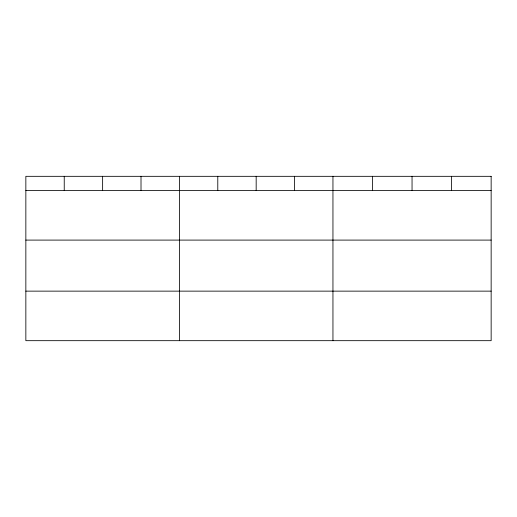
<?xml version="1.0" encoding="UTF-8"?>
<svg xmlns="http://www.w3.org/2000/svg" width="517" height="517" viewBox="0 0 517 517"><rect width="100%" height="100%" fill="white"/><g stroke="black" fill="none" stroke-linecap="round" stroke-linejoin="round"><path stroke-width="0.78" d="M25.85 190.547L491.15 190.547M25.85 240.095L491.15 240.095M25.85 291.136L491.15 291.136M451.599 176.323L451.599 190.547M412.049 176.323L412.049 190.547M372.498 176.323L372.498 190.547M332.948 176.323L332.948 340.677M294.561 176.323L294.561 190.547M256.173 176.323L256.173 190.547M217.786 176.323L217.786 190.547M179.399 176.323L179.399 340.677M141.012 176.323L141.012 190.547M102.625 176.323L102.625 190.547M64.237 176.323L64.237 190.547M491.15 176.323L25.85 176.323L25.85 340.677L491.15 340.677L491.15 176.323"/></g></svg>
